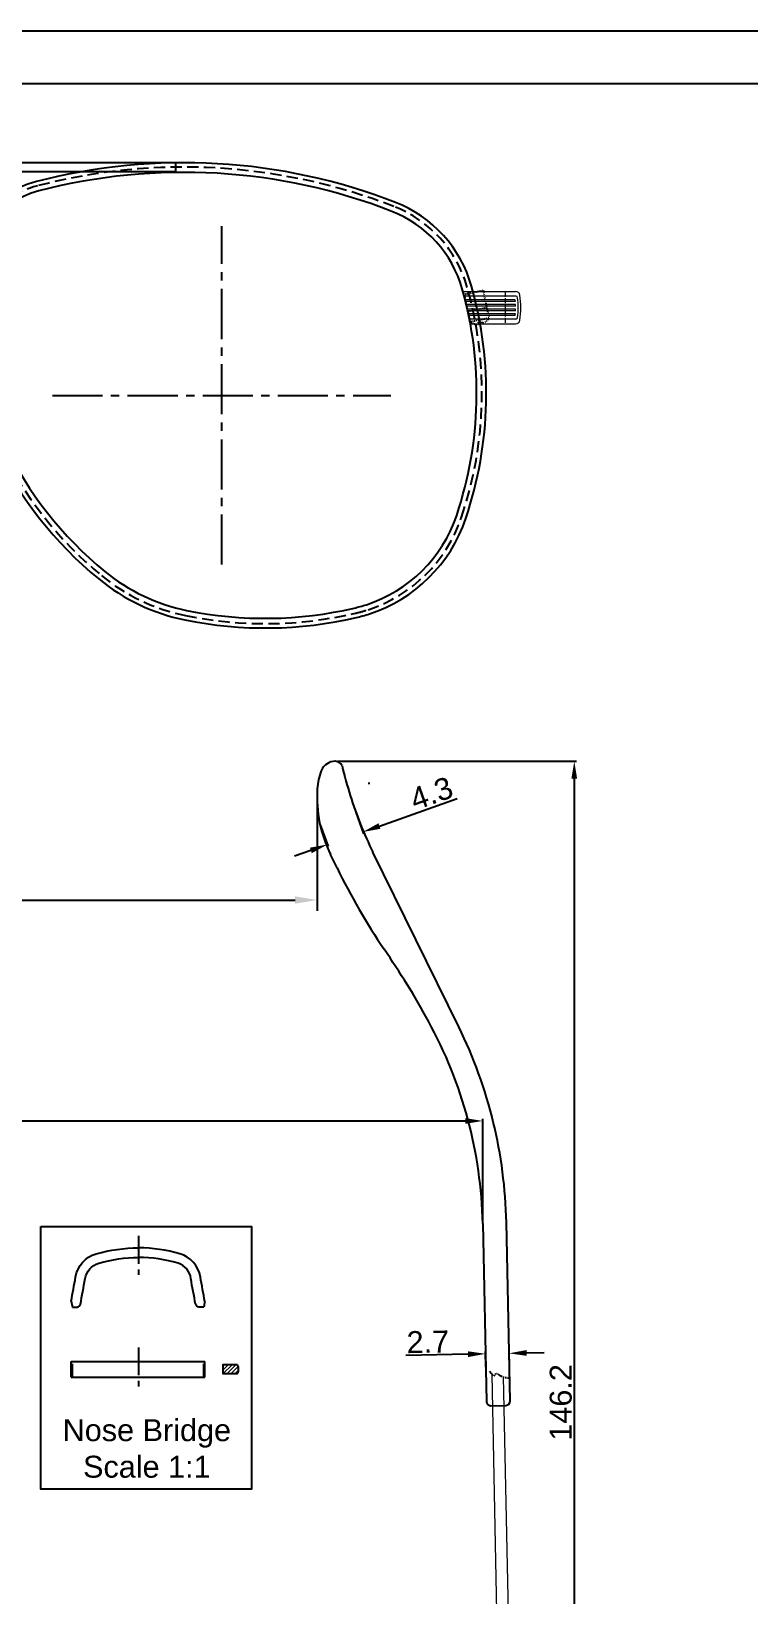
# Model space of a CAD drawing. Header units: millimetres. Extents: x 1448 to 2566, y 1057 to 1416.
# Drawn here: x 1823.2 to 1905.1, y 1237.3 to 1415.6 of the extents above; entities that cross this region are included whole.
import ezdxf

# ---------------------------------------------------------------- set-up
doc = ezdxf.new("R2010")
doc.units = ezdxf.units.MM
for name, pattern in [('ACAD_ISO02W100', [15, 12, -3]), ('CENTER', [50.8, 31.75, -6.35, 6.35, -6.35]), ('CENTER2', [28.575, 19.05, -3.175, 3.175, -3.175]), ('DASHED2', [0.375, 0.25, -0.125]), ('HIDDEN', [9.525, 6.35, -3.175]), ('HIDDEN2', [0.1875, 0.125, -0.0625]), ('PHANTOM2', [1.25, 0.625, -0.125, 0.125, -0.125, 0.125, -0.125])]:
    doc.linetypes.add(name, pattern=pattern)
for name, color, linetype in [('Center Line', 2, 'CENTER2'), ('Dimension', 3, 'Continuous'), ('Hidden Line', 1, 'HIDDEN2')]:
    doc.layers.add(name, color=color, linetype=linetype)
doc.layers.add('标注', color=4, linetype='Continuous', lineweight=5)
doc.layers.add('绘图层', color=7, linetype='Continuous', lineweight=15)
doc.styles.get("Standard").update_dxf_attribs({"font": 'arial.ttf'})
doc.styles.add('宋体', font='SimSun.ttf')
doc.styles.add('样式 1', font='romant.shx')
doc.dimstyles.new('ISO-25$0', dxfattribs={"dimtxt": 2.5, "dimasz": 2.5, "dimexe": 0.5, "dimexo": 1, "dimgap": 1, "dimtad": 0, "dimtih": 1, "dimtoh": 1, "dimdec": 1, "dimzin": 10, "dimdsep": 46, "dimlunit": 6, "dimtxsty": '样式 1', "dimcen": 0, "dimclrd": 256, "dimclre": 256, "dimclrt": 7, "dimazin": 0, "dimtfac": 1, "dimtdec": 1, "dimtofl": 0, "dimtmove": 0, "dimatfit": 0, "dimfxl": 1, "dimtolj": 1, "dimtzin": 10, "dimarcsym": 0})
doc.dimstyles.new('Standard$0', dxfattribs={"dimtxt": 2.3, "dimasz": 2, "dimexe": 1, "dimexo": 1, "dimgap": 1, "dimtad": 0, "dimtih": 1, "dimtoh": 1, "dimdec": 1, "dimzin": 0, "dimdsep": 46, "dimtxsty": 'Standard', "dimcen": 0, "dimclrd": 4, "dimclre": 4, "dimclrt": 4, "dimadec": 1, "dimazin": 0, "dimtfac": 1, "dimtdec": 1, "dimtofl": 0, "dimtmove": 0, "dimatfit": 0, "dimfxl": 1, "dimtolj": 1, "dimtzin": 0, "dimarcsym": 0})

# ---------------------------------------------------------------- blocks, each defined once
blk = doc.blocks.new('ET3WT23T32T')
at = {"layer": 'Center Line', "color": 251, "linetype": 'DASHED2', "ltscale": 0.3, "true_color": 0x636466}
for p, q in [((-4.36, 3.72), (-4.36, 0.52)), ((-4.36, 3.72), (-2.16, 3.72)), ((-2.16, 0.52), (-2.16, 3.72))]:
    blk.add_line(p, q, dxfattribs=at)
blk.add_lwpolyline([(-4.36, 1.72), (-2.16, 1.72)], dxfattribs=at)
blk.add_lwpolyline([(-2.16, 0.52, -0.180894), (-3.06, 0.04), (-3.06, 0.27), (-3.46, 0.27), (-3.46, 0.04, -0.180894), (-4.36, 0.52)], format="xyb", close=True, dxfattribs=at)
blk = doc.blocks.new('*D231')
at = {"layer": 'Defpoints', "color": 0, "transparency": 16777216}
for p in [(1759.4, 1328.31), (1855.86, 1328.31), (1855.86, 1316.51)]:
    blk.add_point(p, dxfattribs=at)
at = {"layer": 'Dimension', "color": 0, "lineweight": -2, "transparency": 16777216}
for p, q in [((1759.4, 1327.69), (1759.4, 1315.26)), ((1855.86, 1327.69), (1855.86, 1315.26)), ((1761.9, 1316.51), (1853.36, 1316.51))]:
    blk.add_line(p, q, dxfattribs=at)
at = {"layer": 'Dimension', "color": 0, "transparency": 16777216}
for points in [[(1761.9, 1316.93), (1761.9, 1316.09), (1759.4, 1316.51)], [(1853.36, 1316.93), (1853.36, 1316.09), (1855.86, 1316.51)]]:
    blk.add_solid(points, dxfattribs=at)
at = {"layer": 'Dimension', "color": 0, "transparency": 16777216, "insert": (1804.7, 1319.37), "char_height": 2.5, "attachment_point": 5}
blk.add_mtext('96{\\H1.875;\\S 0^ -5;}', dxfattribs=at)
blk = doc.blocks.new('*D218')
at = {"layer": 'Defpoints', "color": 0, "transparency": 16777216}
for p in [(1857.94, 1332.33), (1876.23, 1186.14), (1885.22, 1186.14)]:
    blk.add_point(p, dxfattribs=at)
at = {"layer": 'Dimension', "color": 3, "lineweight": -2, "transparency": 16777216}
for p, q in [((1858.19, 1332.33), (1885.47, 1332.33)), ((1885.22, 1330.33), (1885.22, 1188.14)), ((1876.48, 1186.14), (1885.47, 1186.14))]:
    blk.add_line(p, q, dxfattribs=at)
at = {"layer": 'Dimension', "color": 3, "transparency": 16777216}
for points in [[(1884.89, 1330.33), (1885.55, 1330.33), (1885.22, 1332.33)], [(1884.89, 1188.14), (1885.55, 1188.14), (1885.22, 1186.14)]]:
    blk.add_solid(points, dxfattribs=at)
at = {"layer": 'Dimension', "transparency": 16777216, "insert": (1883.69, 1259.23), "char_height": 2.5, "attachment_point": 5, "rotation": 90}
blk.add_mtext('\\A1;146.2', dxfattribs=at)
blk = doc.blocks.new('*D223')
at = {"layer": 'Defpoints', "color": 0, "transparency": 16777216}
for p in [(1875.09, 1264.77), (1875.12, 1263), (1877.82, 1263.05)]:
    blk.add_point(p, dxfattribs=at)
at = {"layer": 'Dimension', "color": 3, "lineweight": -2, "transparency": 16777216}
for p, q in [((1873.09, 1264.73), (1865.99, 1264.58)), ((1875.12, 1263.25), (1875.08, 1265.02)), ((1877.82, 1263.3), (1877.78, 1265.08)), ((1879.78, 1264.87), (1881.78, 1264.91))]:
    blk.add_line(p, q, dxfattribs=at)
at = {"layer": 'Dimension', "color": 3, "transparency": 16777216}
for points in [[(1873.08, 1265.06), (1873.09, 1264.4), (1875.09, 1264.77)], [(1879.78, 1265.2), (1879.79, 1264.54), (1877.78, 1264.83)]]:
    blk.add_solid(points, dxfattribs=at)
at = {"layer": 'Dimension', "transparency": 16777216, "insert": (1868.51, 1266.14), "char_height": 2.5, "attachment_point": 5, "rotation": 1.2021}
blk.add_mtext('\\A1;2.7', dxfattribs=at)
blk = doc.blocks.new('*D224')
at = {"layer": 'Defpoints', "color": 0, "transparency": 16777216}
for p in [(1860.21, 1326.77), (1856.16, 1325.33), (1861.1, 1324.27)]:
    blk.add_point(p, dxfattribs=at)
at = {"layer": 'Dimension', "color": 3, "lineweight": -2, "transparency": 16777216}
for p, q in [((1862.98, 1324.94), (1871.86, 1328.09)), ((1860.29, 1326.53), (1861.18, 1324.04)), ((1856.24, 1325.1), (1857.13, 1322.6)), ((1855.16, 1322.17), (1853.28, 1321.5))]:
    blk.add_line(p, q, dxfattribs=at)
at = {"layer": 'Dimension', "color": 3, "transparency": 16777216}
for points in [[(1862.87, 1325.26), (1863.09, 1324.63), (1861.1, 1324.27)], [(1855.05, 1322.48), (1855.27, 1321.85), (1857.05, 1322.84)]]:
    blk.add_solid(points, dxfattribs=at)
at = {"layer": 'Dimension', "transparency": 16777216, "insert": (1868.92, 1328.67), "char_height": 2.5, "attachment_point": 5, "rotation": 19.535}
blk.add_mtext('\\A1;4.3', dxfattribs=at)
blk = doc.blocks.new('*D225')
at = {"layer": 'Defpoints', "color": 0, "ltscale": 1000, "transparency": 16777216}
for p in [(1874.77, 1291.32), (1740.51, 1280.47), (1874.77, 1279.61)]:
    blk.add_point(p, dxfattribs=at)
at = {"layer": 'Dimension', "color": 3, "lineweight": -2, "ltscale": 1000, "transparency": 16777216}
for p, q in [((1740.51, 1280.72), (1740.51, 1291.57)), ((1742.51, 1291.32), (1872.77, 1291.32)), ((1874.77, 1279.86), (1874.77, 1291.57))]:
    blk.add_line(p, q, dxfattribs=at)
at = {"layer": 'Dimension', "color": 3, "ltscale": 1000, "transparency": 16777216}
for points in [[(1742.51, 1291.65), (1742.51, 1290.99), (1740.51, 1291.32)], [(1872.77, 1291.65), (1872.77, 1290.99), (1874.77, 1291.32)]]:
    blk.add_solid(points, dxfattribs=at)
at = {"layer": 'Dimension', "ltscale": 1000, "transparency": 16777216, "insert": (1809.87, 1292.85), "char_height": 2.5, "attachment_point": 5}
blk.add_mtext('\\A1;134±1', dxfattribs=at)

msp = doc.modelspace()

# ---------------------------------------------------------------- hatches: boundary and pattern name
at = {"lineweight": 9}
h = msp.add_hatch(dxfattribs=at)
h.set_pattern_fill('ANSI31', color=1, scale=0.1, style=0)
h.set_pattern_definition([(45, (-683.46827, 4875.47866), (-0.224506403, 0.224506403), [])])
h.paths.add_polyline_path([(1846.78291, 1263.51235), (1845.11875, 1263.51235), (1845.11875, 1262.51235), (1846.78291, 1262.51235, 0.271679381)])

# ---------------------------------------------------------------- linework, layer by layer
for p, q in [((2108.65355, 1409.56132), (1699.39805, 1409.56132)), ((1858.14275, 1320.18157), (1857.40235, 1321.68613)), ((1872.03686, 1302.0465), (1862.24298, 1321.94849)), ((1874.77378, 1279.61267), (1875.199, 1259.34775)), ((1877.8984, 1259.40439), (1877.47135, 1279.75684)), ((1827.80053, 1262.11235), (1827.80053, 1263.91235)), ((1843.06831, 1262.11235), (1843.06831, 1263.91235)), ((1875.70938, 1258.85835), (1877.409, 1258.89401))]:
    msp.add_line(p, q)
at = {"color": 251, "linetype": 'ACAD_ISO02W100', "lineweight": 13, "ltscale": 0.05}
msp.add_line((1877.3418, 1385.90005), (1877.3418, 1382.20005), dxfattribs=at)
at = {"color": 6}
msp.add_line((1879.13155, 1384.05005), (1879.13155, 1384.05005), dxfattribs=at)
for points in [[(2112.69159, 1118.56132), (2112.69159, 1415.56132), (1692.69159, 1415.56132), (1692.69159, 1118.56132)], [(1775.49877, 1399.56952), (1839.74003, 1399.56952), (1839.74003, 1400.56952), (1775.49877, 1400.56952)], [(1824.32406, 1279.2929), (1848.37084, 1279.2929), (1848.37084, 1249.34154), (1824.32406, 1249.34154)]]:
    msp.add_lwpolyline(points, close=True)
at = {"color": 7, "ltscale": 1000}
for points in [[(1823.8545, 1398.42645, 0.346651689), (1814.78418, 1386.46851, 0.219878699), (1830.94353, 1353.12825, 0.121753931), (1840.76208, 1348.45424, 0.108366061), (1860.3519, 1348.72674, 0.021466232), (1861.83611, 1349.13749, 0.237662261), (1872.84159, 1360.0156, 0.151071875), (1873.4951, 1386.49477, 0.235488168), (1864.81138, 1396.0481, 0.15753041)], [(1824.13143, 1397.36188, 0.346651689), (1815.884, 1386.4888, 0.219878699), (1831.64084, 1353.97899, 0.121753931), (1840.98275, 1349.53188, 0.108374683), (1860.10282, 1349.79817, 0.021488387), (1861.4975, 1350.18407, 0.237662261), (1871.79902, 1360.36637, 0.151071875), (1872.43649, 1386.19585, 0.235488168), (1864.4131, 1395.02274, 0.15753041)]]:
    msp.add_lwpolyline(points, format="xyb", close=True, dxfattribs=at)
at = {"color": 2, "linetype": 'CENTER', "ltscale": 0.1}
for points in [[(1835.48805, 1278.21251), (1835.48805, 1273.77466)], [(1835.48805, 1265.49433), (1835.48805, 1260.53037)]]:
    msp.add_lwpolyline(points, dxfattribs=at)
for points in [[(1827.80053, 1270.76111, 0.008254684), (1828.30599, 1273.5284, -0.289956585), (1830.65672, 1276.16263, -0.071317287), (1835.49729, 1276.85394)], [(1843.06831, 1270.71478, -0.008393345), (1842.55358, 1273.5284, 0.289956585), (1840.20285, 1276.16263, 0.073320703), (1835.49729, 1276.85394)], [(1827.93793, 1270.07504), (1828.48704, 1270.10657, 0.341084985), (1828.85624, 1270.427, 0.008608203), (1829.39222, 1273.34967, -0.289956585), (1830.95937, 1275.10582, -0.0714253), (1835.49769, 1275.75497, -0.069694241)], [(1842.94107, 1270.07397), (1842.37334, 1270.10657, -0.341084985), (1842.00414, 1270.427, -0.008608203), (1841.46816, 1273.34967, 0.298238949), (1840.00101, 1275.10582, 0.071969164), (1835.49769, 1275.75497, 0.069694241)], [(1827.80053, 1270.76111, -0.011841038), (1827.93793, 1270.07504, -0.011841038)], [(1843.06831, 1270.71478, 0.01105596), (1842.94107, 1270.07397)]]:
    msp.add_lwpolyline(points, format="xyb")
for points in [[(1827.80053, 1263.91235), (1843.06831, 1263.91235)], [(1827.80053, 1262.11235), (1843.06831, 1262.11235)]]:
    msp.add_lwpolyline(points)
msp.add_lwpolyline([(1846.78291, 1263.51235), (1845.11875, 1263.51235), (1845.11875, 1262.51235), (1846.78291, 1262.51235, 0.271679381)], format="xyb", close=True)
for centre, radius, start, end in [((1857.95449, 1330.55988), 1.76615, 90.5706641, 153.9661744), ((1857.91229, 1331.42962), 0.89666, 25.6922264, 88.4276317), ((1911.25156, 1344.50884), 54.04241, 193.581286, 197.3143077), ((1863.31173, 1328.66444), 7.44364, 159.6036201, 176.049979), ((1857.12696, 1330.96409), 0.84518, 153.9661744, 159.6036201), ((1883.57074, 1327.81388), 21.87781, 174.5448234, 175.0284828), ((1870.86603, 1328.31094), 15.00529, 176.6904297, 206.1995053), ((1902.6189, 1341.8177), 45, 197.3143077, 206.2020602), ((1929.92215, 1355.50462), 80, 206.2020602, 213.8912881), ((1792.04757, 1261.11779), 87.09355, 28.513988, 34.8575786), ((1824.78478, 1278.56375), 50, 1.2020602, 28.8555847), ((1824.48301, 1278.64498), 53, 1.2020602, 26.2020602), ((1875.69889, 1259.35824), 0.5, 181.2020602, 271.2020602), ((1877.39851, 1259.3939), 0.5, 271.2020602, 1.2020602)]:
    msp.add_arc(centre, radius, start, end)
at = {"linetype": 'PHANTOM2'}
msp.add_spline([(1875.55407, 1262.7802), (1876.13861, 1262.31214), (1876.25749, 1262.49048), (1876.76898, 1262.30449), (1877.79986, 1262.0474)], degree=3, dxfattribs=at)
at = {"layer": 'Center Line', "ltscale": 0.3}
for p, q in [((1844.98212, 1354.74688), (1844.98212, 1393.35322)), ((1825.67895, 1374.05005), (1864.28529, 1374.05005))]:
    msp.add_line(p, q, dxfattribs=at)
at = {"layer": 'Hidden Line', "ltscale": 12}
for p, q in [((1827.93793, 1262.11235), (1827.93793, 1263.91235)), ((1842.94107, 1262.11235), (1842.94107, 1263.91235))]:
    msp.add_line(p, q, dxfattribs=at)
at = {"layer": 'Hidden Line', "linetype": 'HIDDEN', "ltscale": 0.2}
msp.add_lwpolyline([(1823.98038, 1397.94256, 0.346651689), (1815.2841, 1386.47773, 0.219878699), (1831.26049, 1353.51495, 0.121753931), (1840.86239, 1348.94408, 0.108369907), (1860.23867, 1349.21375, 0.021476009), (1861.6822, 1349.61321, 0.237662261), (1872.36769, 1360.17504, 0.151071875), (1873.01392, 1386.35889, 0.235488168), (1864.63034, 1395.58203, 0.15753041)], format="xyb", close=True, dxfattribs=at)
at = {"layer": '标注', "color": 0, "lineweight": 13, "ltscale": 5}
for p, q in [((1872.5189, 1385.90005), (1878.51905, 1385.90005)), ((1878.55642, 1385.35456), (1872.66502, 1385.35456)), ((1878.48061, 1384.95456), (1872.76739, 1384.95456)), ((1878.50068, 1384.75456), (1872.81707, 1384.75456)), ((1878.52269, 1384.42762), (1872.89613, 1384.42762)), ((1878.52959, 1384.22762), (1872.94318, 1384.22762)), ((1878.52959, 1383.87248), (1873.02007, 1383.87248)), ((1878.52269, 1383.67248), (1873.06174, 1383.67248)), ((1878.50147, 1383.35456), (1873.12798, 1383.35456)), ((1878.48061, 1383.14554), (1873.17152, 1383.14554)), ((1878.55642, 1382.74554), (1873.25486, 1382.74554)), ((1873.36485, 1382.20005), (1878.51905, 1382.20005)), ((1877.28573, 1191.04282), (1875.83755, 1262.40613)), ((1878.73423, 1188.51082), (1877.13859, 1262.13448))]:
    msp.add_line(p, q, dxfattribs=at)
for centre, radius, start, end in [((1878.51905, 1385.40005), 0.5, 9.5272834, 90), ((1878.55642, 1385.15456), 0.2, 7.7828069, 90), ((1870.4753, 1384.05005), 8.35625, 352.2171931, 7.7828069), ((1870.4753, 1384.05005), 8.65625, 350.4727166, 9.5272834), ((1870.4753, 1384.05005), 8.05625, 5.0168256, 6.4464028), ((1870.4753, 1384.05005), 8.05625, 353.5535972, 355.0474998), ((1870.4753, 1384.05005), 8.05625, 1.262979, 2.686254), ((1870.4753, 1384.05005), 8.05625, 357.313746, 358.737021), ((1878.51905, 1382.70005), 0.5, 270, 350.4727166), ((1878.55642, 1382.94554), 0.2, 270, 352.2171931)]:
    msp.add_arc(centre, radius, start, end, dxfattribs=at)

# ---------------------------------------------------------------- block references
at = {"xscale": -1, "rotation": 11.76870862099376}
msp.add_blockref('ET3WT23T32T', (1871.31701, 1381.45544), dxfattribs=at)

# ---------------------------------------------------------------- texts
at = {"layer": '绘图层', "color": 4, "linetype": 'ByBlock', "lineweight": 9, "insert": (1836.44106, 1253.9645), "char_height": 2.5, "width": 31.5629841, "attachment_point": 5, "style": '宋体'}
msp.add_mtext('{\\fArial|b0|i0|c0|p34;Nose Bridge\\PScale 1:1}', dxfattribs=at)

# ---------------------------------------------------------------- dimensions: what is measured, and where the dimension line sits
at = {"layer": 'Dimension'}
dim = msp.add_linear_dim(base=(1885.22001, 1186.14196), p1=(1857.9369, 1332.32594), p2=(1876.23495, 1186.14196), angle=90, dimstyle='Standard$0', override={"dimtxt": 2.5, "dimexe": 0.25, "dimexo": 0.25, "dimgap": 0.25, "dimtad": 1, "dimtih": 0, "dimtoh": 0, "dimclrd": 3, "dimclre": 3, "dimclrt": 256, "dimadec": 2, "dimtdec": 2, "dimatfit": 3}, dxfattribs=at)
dim.commit()
dim.dimension.update_dxf_attribs({"geometry": '*D218', "text_midpoint": (1883.69357, 1259.23395)})
dim = msp.add_linear_dim(base=(1861.09524, 1324.27328), p1=(1856.15911, 1325.33349), p2=(1860.20921, 1326.77049), angle=19.5349928, dimstyle='Standard$0', override={"dimtxt": 2.5, "dimexe": 0.25, "dimexo": 0.25, "dimgap": 0.25, "dimtad": 1, "dimtih": 0, "dimtoh": 0, "dimclrd": 3, "dimclre": 3, "dimclrt": 256, "dimadec": 2, "dimtdec": 2, "dimatfit": 3}, dxfattribs=at)
dim.commit()
dim.dimension.update_dxf_attribs({"geometry": '*D224', "text_midpoint": (1869.43025, 1327.2306), "dimtype": 161})
dim = msp.add_linear_dim(base=(1855.86074, 1316.50903), p1=(1759.40236, 1328.31094), p2=(1855.86074, 1328.31094), dimstyle='ISO-25$0', override={"dimexe": 1.25, "dimexo": 0.625, "dimgap": 0.625, "dimtad": 1, "dimtih": 0, "dimtoh": 0, "dimdec": 0, "dimzin": 8, "dimlunit": 2, "dimtxsty": 'Standard', "dimcen": 2.5, "dimclrd": 0, "dimclre": 0, "dimclrt": 0, "dimadec": 0, "dimtol": 1, "dimtm": 5, "dimtfac": 0.75, "dimtdec": 2, "dimtofl": 1, "dimatfit": 3, "dimtolj": 0, "dimtzin": 8}, dxfattribs=at)
dim.commit()
dim.dimension.update_dxf_attribs({"geometry": '*D231', "text_midpoint": (1804.70251, 1316.50903), "dimtype": 160})
at = {"layer": 'Dimension', "color": 40, "ltscale": 1000, "true_color": 0xf8d731}
dim = msp.add_linear_dim(base=(1874.77378, 1291.32086), p1=(1740.5147, 1280.47092), p2=(1874.77378, 1279.61267), dimstyle='Standard$0', override={"dimtxt": 2.5, "dimexe": 0.25, "dimexo": 0.25, "dimgap": 0.25, "dimtad": 1, "dimtih": 0, "dimtoh": 0, "dimdec": 0, "dimclrd": 3, "dimclre": 3, "dimclrt": 256, "dimadec": 0, "dimtol": 1, "dimtp": 1, "dimtm": 1, "dimtdec": 0, "dimatfit": 3, "dimfxl": 1.25, "dimarcsym": 2}, dxfattribs=at)
dim.commit()
dim.dimension.update_dxf_attribs({"geometry": '*D225', "text_midpoint": (1809.87008, 1291.32086), "dimtype": 160})
at = {"layer": 'Dimension'}
dim = msp.add_aligned_dim(p1=(1877.82181, 1263.05469), p2=(1875.1224, 1262.99805), distance=-1.77544, dimstyle='Standard$0', override={"dimtxt": 2.5, "dimexe": 0.25, "dimexo": 0.25, "dimgap": 0.25, "dimtad": 1, "dimtih": 0, "dimtoh": 0, "dimclrd": 3, "dimclre": 3, "dimclrt": 256, "dimadec": 2, "dimtdec": 2, "dimatfit": 3}, dxfattribs=at)
dim.commit()
dim.dimension.update_dxf_attribs({"geometry": '*D223', "text_midpoint": (1868.50796, 1266.14054)})

doc.saveas('drawing.dxf')
